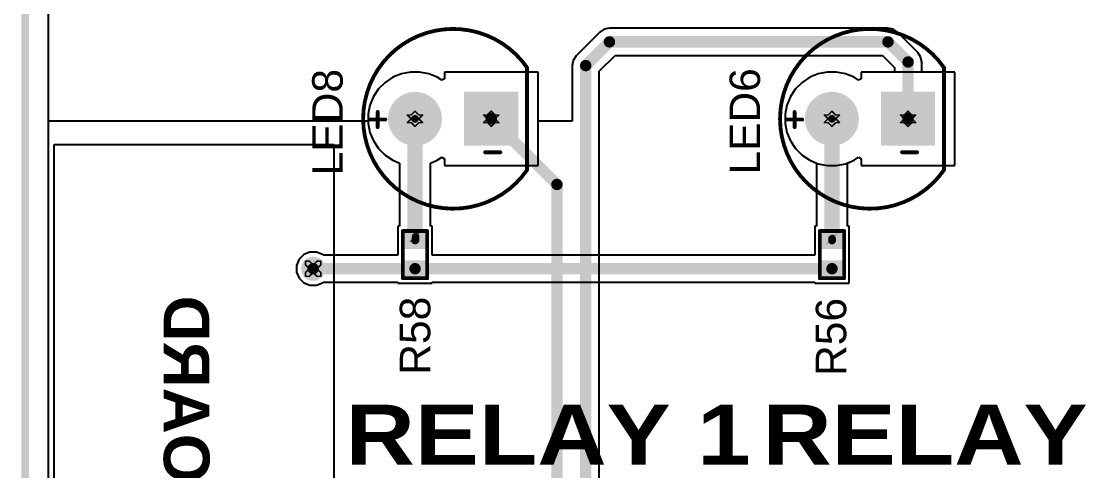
# Model space of a CAD drawing. Header units: inches. Extents: x 0 to 212, y 0 to 208.
# Drawn here: x -0.163 to 1.248, y 3.152 to 3.742 of the extents above; entities that cross this region are included whole.
import ezdxf

# ---------------------------------------------------------------- set-up
doc = ezdxf.new("R2010")
doc.units = ezdxf.units.IN
doc.header["$MEASUREMENT"] = 0
for name, color, linetype in [('Board Outline', 216, 'Continuous'), ('Bottom Layer', 5, 'Continuous'), ('Bottom Overlay', 54, 'Continuous'), ('Bottom Solder', 6, 'Continuous'), ('Drill Drawing', 1, 'Continuous'), ('Multi-Layer', 9, 'Continuous'), ('Pad Holes', 156, 'Continuous'), ('Top Layer', 1, 'Continuous'), ('Top Overlay', 2, 'Continuous'), ('Top Paste', 8, 'Continuous'), ('Top Solder', 216, 'Continuous'), ('Via Holes', 16, 'Continuous')]:
    doc.layers.add(name, color=color, linetype=linetype)
doc.styles.add('Arial', font='', dxfattribs={"height": 0.2})
doc.styles.add('Arial Black_Bold', font='', dxfattribs={"height": 0.2})
doc.styles.add('Arial_Bold', font='', dxfattribs={"height": 0.2})
doc.styles.get('Arial').set_extended_font_data('Arial')
doc.styles.get('Arial Black_Bold').set_extended_font_data('Arial Black', bold=True)
doc.styles.get('Arial_Bold').set_extended_font_data('Arial', bold=True)

# ---------------------------------------------------------------- blocks, each defined once
blk = doc.blocks.new('R___0402_24')
at = {"layer": 'Top Layer'}
for points in [[(-0.0275001, -0.0125), (-0.0275001, 0.0125), (-0.0095001, 0.0125), (-0.009500100000000001, -0.0125)], [(0.009499999999999998, -0.0125), (0.009500000000000001, 0.0125), (0.0275, 0.0125), (0.0275, -0.0125)]]:
    blk.add_hatch(color=1, dxfattribs=at).paths.add_polyline_path(points)
at = {"layer": 'Top Paste'}
for points in [[(-0.0275001, -0.0125), (-0.0275001, 0.0125), (-0.0095001, 0.0125), (-0.009500100000000001, -0.0125)], [(0.009499999999999998, -0.0125), (0.009500000000000001, 0.0125), (0.0275, 0.0125), (0.0275, -0.0125)]]:
    blk.add_hatch(color=8, dxfattribs=at).paths.add_polyline_path(points)
at = {"layer": 'Top Solder'}
for points in [[(-0.0296655, -0.0146654), (-0.0296655, 0.0146654), (-0.007334699999999999, 0.0146654), (-0.007334700000000001, -0.0146654)], [(0.007334599999999998, -0.0146654), (0.007334600000000002, 0.0146654), (0.0296654, 0.0146654), (0.0296654, -0.0146654)]]:
    blk.add_hatch(color=216, dxfattribs=at).paths.add_polyline_path(points)
at = {"layer": 'Top Overlay'}
for points in [[(-0.031, 0.016, 0.005, 0.005, 0), (0.031, 0.016, 0.005, 0.005, 0)], [(-0.031, 0.016, 0.005, 0.005, 0), (-0.031, -0.016, 0.005, 0.005, 0)], [(0.031, 0.016, 0.005, 0.005, 0), (0.031, -0.016, 0.005, 0.005, 0)], [(-0.031, -0.016, 0.005, 0.005, 0), (0.031, -0.016, 0.005, 0.005, 0)], [(-0.032, -0.017, 0.000127, 0.000127, 0), (0.0319999, -0.017, 0.000127, 0.000127, 0)]]:
    blk.add_lwpolyline(points, format="xyseb", dxfattribs=at)
for points in [[(-0.03225, 0.016, 0.0025, 0.0025, 1), (-0.02975, 0.016, 0.0025, 0.0025, 1)], [(-0.03225, 0.016, 0.0025, 0.0025, 1), (-0.02975, 0.016, 0.0025, 0.0025, 1)], [(0.02975, 0.016, 0.0025, 0.0025, 1), (0.03225, 0.016, 0.0025, 0.0025, 1)], [(0.02975, 0.016, 0.0025, 0.0025, 1), (0.03225, 0.016, 0.0025, 0.0025, 1)], [(-0.03225, -0.016, 0.0025, 0.0025, 1), (-0.02975, -0.016, 0.0025, 0.0025, 1)], [(-0.03225, -0.016, 0.0025, 0.0025, 1), (-0.02975, -0.016, 0.0025, 0.0025, 1)], [(0.02975, -0.016, 0.0025, 0.0025, 1), (0.03225, -0.016, 0.0025, 0.0025, 1)], [(0.02975, -0.016, 0.0025, 0.0025, 1), (0.03225, -0.016, 0.0025, 0.0025, 1)], [(-0.0320317, -0.017, 6.35e-05, 6.35e-05, 1), (-0.0319683, -0.017, 6.35e-05, 6.35e-05, 1)], [(0.0319682, -0.017, 6.35e-05, 6.35e-05, 1), (0.0320316, -0.017, 6.35e-05, 6.35e-05, 1)]]:
    blk.add_lwpolyline(points, format="xyseb", close=True, dxfattribs=at)
blk = doc.blocks.new('R___0402_26')
at = {"layer": 'Top Layer'}
for points in [[(-0.0275, -0.0125), (-0.0275, 0.0125), (-0.009499999999999998, 0.0125), (-0.009500000000000001, -0.0125)], [(0.009499999999999998, -0.0125), (0.009500000000000001, 0.0125), (0.0275, 0.0125), (0.0275, -0.0125)]]:
    blk.add_hatch(color=1, dxfattribs=at).paths.add_polyline_path(points)
at = {"layer": 'Top Paste'}
for points in [[(-0.0275, -0.0125), (-0.0275, 0.0125), (-0.009499999999999998, 0.0125), (-0.009500000000000001, -0.0125)], [(0.009499999999999998, -0.0125), (0.009500000000000001, 0.0125), (0.0275, 0.0125), (0.0275, -0.0125)]]:
    blk.add_hatch(color=8, dxfattribs=at).paths.add_polyline_path(points)
at = {"layer": 'Top Solder'}
for points in [[(-0.0296654, -0.0146654), (-0.0296654, 0.0146654), (-0.007334599999999998, 0.0146654), (-0.007334600000000002, -0.0146654)], [(0.007334599999999998, -0.0146654), (0.007334600000000002, 0.0146654), (0.0296654, 0.0146654), (0.0296654, -0.0146654)]]:
    blk.add_hatch(color=216, dxfattribs=at).paths.add_polyline_path(points)
at = {"layer": 'Top Overlay'}
for points in [[(-0.031, 0.016, 0.005, 0.005, 0), (0.031, 0.016, 0.005, 0.005, 0)], [(-0.031, 0.016, 0.005, 0.005, 0), (-0.031, -0.016, 0.005, 0.005, 0)], [(0.031, 0.016, 0.005, 0.005, 0), (0.031, -0.016, 0.005, 0.005, 0)], [(-0.031, -0.016, 0.005, 0.005, 0), (0.031, -0.016, 0.005, 0.005, 0)], [(-0.032, -0.017, 0.000127, 0.000127, 0), (0.032, -0.017, 0.000127, 0.000127, 0)]]:
    blk.add_lwpolyline(points, format="xyseb", dxfattribs=at)
for points in [[(-0.03225, 0.016, 0.0025, 0.0025, 1), (-0.02975, 0.016, 0.0025, 0.0025, 1)], [(-0.03225, 0.016, 0.0025, 0.0025, 1), (-0.02975, 0.016, 0.0025, 0.0025, 1)], [(0.02975, 0.016, 0.0025, 0.0025, 1), (0.03225, 0.016, 0.0025, 0.0025, 1)], [(0.02975, 0.016, 0.0025, 0.0025, 1), (0.03225, 0.016, 0.0025, 0.0025, 1)], [(-0.03225, -0.016, 0.0025, 0.0025, 1), (-0.02975, -0.016, 0.0025, 0.0025, 1)], [(-0.03225, -0.016, 0.0025, 0.0025, 1), (-0.02975, -0.016, 0.0025, 0.0025, 1)], [(0.02975, -0.016, 0.0025, 0.0025, 1), (0.03225, -0.016, 0.0025, 0.0025, 1)], [(0.02975, -0.016, 0.0025, 0.0025, 1), (0.03225, -0.016, 0.0025, 0.0025, 1)], [(-0.0320317, -0.017, 6.35e-05, 6.35e-05, 1), (-0.0319683, -0.017, 6.35e-05, 6.35e-05, 1)], [(0.0319683, -0.017, 6.35e-05, 6.35e-05, 1), (0.0320317, -0.017, 6.35e-05, 6.35e-05, 1)]]:
    blk.add_lwpolyline(points, format="xyseb", close=True, dxfattribs=at)
blk = doc.blocks.new('TH_LED_5___G_____83')
at = {"layer": 'Bottom Layer'}
blk.add_hatch(color=5, dxfattribs=at).paths.add_polyline_path([(-0.08149595, 0.03149605), (-0.01850385, 0.03149605), (-0.01850385, -0.03149605), (-0.08149595, -0.03149605)])
h = blk.add_hatch(color=5, dxfattribs=at)
edge = h.paths.add_edge_path()
edge.add_arc((0.0499999, 0), 0.031496, 0, 360)
at = {"layer": 'Bottom Solder'}
blk.add_hatch(color=6, dxfattribs=at).paths.add_polyline_path([(-0.08549595, 0.03549605), (-0.01450385, 0.03549605), (-0.01450385, -0.03549605), (-0.08549595, -0.03549605)])
h = blk.add_hatch(color=6, dxfattribs=at)
edge = h.paths.add_edge_path()
edge.add_arc((0.0499999, 0), 0.035496, 0, 360)
at = {"layer": 'Multi-Layer'}
blk.add_hatch(color=9, dxfattribs=at).paths.add_polyline_path([(-0.08149595, 0.03149605), (-0.01850385, 0.03149605), (-0.01850385, -0.03149605), (-0.08149595, -0.03149605)])
h = blk.add_hatch(color=9, dxfattribs=at)
edge = h.paths.add_edge_path()
edge.add_arc((0.0499999, 0), 0.031496, 0, 360)
at = {"layer": 'Pad Holes'}
h = blk.add_hatch(color=7, dxfattribs=at)
edge = h.paths.add_edge_path()
edge.add_arc((-0.0499999, 0), 0.017717, 0, 360)
h = blk.add_hatch(color=7, dxfattribs=at)
edge = h.paths.add_edge_path()
edge.add_arc((0.0499999, 0), 0.017717, 0, 360)
at = {"layer": 'Top Layer'}
blk.add_hatch(color=1, dxfattribs=at).paths.add_polyline_path([(-0.08149595, 0.03149605), (-0.01850385, 0.03149605), (-0.01850385, -0.03149605), (-0.08149595, -0.03149605)])
h = blk.add_hatch(color=1, dxfattribs=at)
edge = h.paths.add_edge_path()
edge.add_arc((0.0499999, 0), 0.031496, 0, 360)
at = {"layer": 'Top Solder'}
blk.add_hatch(color=216, dxfattribs=at).paths.add_polyline_path([(-0.08549595, 0.03549605), (-0.01450385, 0.03549605), (-0.01450385, -0.03549605), (-0.08549595, -0.03549605)])
h = blk.add_hatch(color=216, dxfattribs=at)
edge = h.paths.add_edge_path()
edge.add_arc((0.0499999, 0), 0.035496, 0, 360)
at = {"layer": 'Top Overlay'}
for points in [[(-0.0970696, 0.0672869, 0.005, 0.005, -0.7350501228491372), (0.1181102, 0, 0.005, 0.005, 0)], [(-0.0970696, 0.0672869, 0.005, 0.005, 0), (-0.0970696, -0.0672869, 0.005, 0.005, 0)], [(-0.042, 0.044, 0.005, 0.005, 0), (-0.062, 0.044, 0.005, 0.005, 0)], [(0.1181102, 0, 0.005, 0.005, -0.7350501228491367), (-0.0970696, -0.0672869, 0.005, 0.005, 0)], [(0.1089999, 0.001, 0.005, 0.005, 0), (0.089, 0.001, 0.005, 0.005, 0)], [(0.099, 0.011, 0.005, 0.005, 0), (0.099, -0.009, 0.005, 0.005, 0)]]:
    blk.add_lwpolyline(points, format="xyseb", dxfattribs=at)
for points in [[(-0.0983196, 0.0672869, 0.0025, 0.0025, 1), (-0.0958196, 0.0672869, 0.0025, 0.0025, 1)], [(-0.0983196, 0.0672869, 0.0025, 0.0025, 1), (-0.0958196, 0.0672869, 0.0025, 0.0025, 1)], [(-0.06325, 0.044, 0.0025, 0.0025, 1), (-0.06075, 0.044, 0.0025, 0.0025, 1)], [(-0.04325, 0.044, 0.0025, 0.0025, 1), (-0.04075, 0.044, 0.0025, 0.0025, 1)], [(0.08775, 0.001, 0.0025, 0.0025, 1), (0.09025, 0.001, 0.0025, 0.0025, 1)], [(0.09775, 0.011, 0.0025, 0.0025, 1), (0.10025, 0.011, 0.0025, 0.0025, 1)], [(0.1077499, 0.001, 0.0025, 0.0025, 1), (0.1102499, 0.001, 0.0025, 0.0025, 1)], [(0.1168602, 0, 0.0025, 0.0025, 1), (0.1193602, 0, 0.0025, 0.0025, 1)], [(0.1168602, 0, 0.0025, 0.0025, 1), (0.1193602, 0, 0.0025, 0.0025, 1)], [(0.09775, -0.009, 0.0025, 0.0025, 1), (0.10025, -0.009, 0.0025, 0.0025, 1)], [(-0.0983196, -0.0672869, 0.0025, 0.0025, 1), (-0.0958196, -0.0672869, 0.0025, 0.0025, 1)], [(-0.0983196, -0.0672869, 0.0025, 0.0025, 1), (-0.0958196, -0.0672869, 0.0025, 0.0025, 1)]]:
    blk.add_lwpolyline(points, format="xyseb", close=True, dxfattribs=at)
blk = doc.blocks.new('TH_LED_5___G_____85')
at = {"layer": 'Bottom Layer'}
blk.add_hatch(color=5, dxfattribs=at).paths.add_polyline_path([(-0.08149595, 0.03149605), (-0.01850385, 0.03149605), (-0.01850385, -0.03149605), (-0.08149595, -0.03149605)])
h = blk.add_hatch(color=5, dxfattribs=at)
edge = h.paths.add_edge_path()
edge.add_arc((0.0499999, 0), 0.031496, 0, 360)
at = {"layer": 'Bottom Solder'}
blk.add_hatch(color=6, dxfattribs=at).paths.add_polyline_path([(-0.08549595, 0.03549605), (-0.01450385, 0.03549605), (-0.01450385, -0.03549605), (-0.08549595, -0.03549605)])
h = blk.add_hatch(color=6, dxfattribs=at)
edge = h.paths.add_edge_path()
edge.add_arc((0.0499999, 0), 0.035496, 0, 360)
at = {"layer": 'Multi-Layer'}
blk.add_hatch(color=9, dxfattribs=at).paths.add_polyline_path([(-0.08149595, 0.03149605), (-0.01850385, 0.03149605), (-0.01850385, -0.03149605), (-0.08149595, -0.03149605)])
h = blk.add_hatch(color=9, dxfattribs=at)
edge = h.paths.add_edge_path()
edge.add_arc((0.0499999, 0), 0.031496, 0, 360)
at = {"layer": 'Pad Holes'}
h = blk.add_hatch(color=7, dxfattribs=at)
edge = h.paths.add_edge_path()
edge.add_arc((-0.0499999, 0), 0.017717, 0, 360)
h = blk.add_hatch(color=7, dxfattribs=at)
edge = h.paths.add_edge_path()
edge.add_arc((0.0499999, 0), 0.017717, 0, 360)
at = {"layer": 'Top Layer'}
blk.add_hatch(color=1, dxfattribs=at).paths.add_polyline_path([(-0.08149595, 0.03149605), (-0.01850385, 0.03149605), (-0.01850385, -0.03149605), (-0.08149595, -0.03149605)])
h = blk.add_hatch(color=1, dxfattribs=at)
edge = h.paths.add_edge_path()
edge.add_arc((0.0499999, 0), 0.031496, 0, 360)
at = {"layer": 'Top Solder'}
blk.add_hatch(color=216, dxfattribs=at).paths.add_polyline_path([(-0.08549595, 0.03549605), (-0.01450385, 0.03549605), (-0.01450385, -0.03549605), (-0.08549595, -0.03549605)])
h = blk.add_hatch(color=216, dxfattribs=at)
edge = h.paths.add_edge_path()
edge.add_arc((0.0499999, 0), 0.035496, 0, 360)
at = {"layer": 'Top Overlay'}
for points in [[(-0.0970696, 0.0672869, 0.005, 0.005, -0.7350501228491372), (0.1181102, 0, 0.005, 0.005, 0)], [(-0.0970696, 0.0672869, 0.005, 0.005, 0), (-0.0970696, -0.0672869, 0.005, 0.005, 0)], [(-0.042, 0.044, 0.005, 0.005, 0), (-0.062, 0.044, 0.005, 0.005, 0)], [(0.1181102, 0, 0.005, 0.005, -0.7350501228491367), (-0.0970696, -0.0672869, 0.005, 0.005, 0)], [(0.1089999, 0.001, 0.005, 0.005, 0), (0.089, 0.001, 0.005, 0.005, 0)], [(0.099, 0.011, 0.005, 0.005, 0), (0.099, -0.009, 0.005, 0.005, 0)]]:
    blk.add_lwpolyline(points, format="xyseb", dxfattribs=at)
for points in [[(-0.0983196, 0.0672869, 0.0025, 0.0025, 1), (-0.0958196, 0.0672869, 0.0025, 0.0025, 1)], [(-0.0983196, 0.0672869, 0.0025, 0.0025, 1), (-0.0958196, 0.0672869, 0.0025, 0.0025, 1)], [(-0.06325, 0.044, 0.0025, 0.0025, 1), (-0.06075, 0.044, 0.0025, 0.0025, 1)], [(-0.04325, 0.044, 0.0025, 0.0025, 1), (-0.04075, 0.044, 0.0025, 0.0025, 1)], [(0.08775, 0.001, 0.0025, 0.0025, 1), (0.09025, 0.001, 0.0025, 0.0025, 1)], [(0.09775, 0.011, 0.0025, 0.0025, 1), (0.10025, 0.011, 0.0025, 0.0025, 1)], [(0.1077499, 0.001, 0.0025, 0.0025, 1), (0.1102499, 0.001, 0.0025, 0.0025, 1)], [(0.1168602, 0, 0.0025, 0.0025, 1), (0.1193602, 0, 0.0025, 0.0025, 1)], [(0.1168602, 0, 0.0025, 0.0025, 1), (0.1193602, 0, 0.0025, 0.0025, 1)], [(0.09775, -0.009, 0.0025, 0.0025, 1), (0.10025, -0.009, 0.0025, 0.0025, 1)], [(-0.0983196, -0.0672869, 0.0025, 0.0025, 1), (-0.0958196, -0.0672869, 0.0025, 0.0025, 1)], [(-0.0983196, -0.0672869, 0.0025, 0.0025, 1), (-0.0958196, -0.0672869, 0.0025, 0.0025, 1)]]:
    blk.add_lwpolyline(points, format="xyseb", close=True, dxfattribs=at)

msp = doc.modelspace()

# ---------------------------------------------------------------- hatches: boundary and pattern name
at = {"layer": 'Bottom Layer'}
h = msp.add_hatch(color=5, dxfattribs=at)
edge = h.paths.add_edge_path()
edge.add_arc((0.22, 3.4169095), 0.011811, 0, 360)
at = {"layer": 'Bottom Solder'}
h = msp.add_hatch(color=6, dxfattribs=at)
edge = h.paths.add_edge_path()
edge.add_arc((0.22, 3.4169095), 0.015811, 0, 360)
at = {"layer": 'Top Layer'}
h = msp.add_hatch(color=1, dxfattribs=at)
edge = h.paths.add_edge_path()
edge.add_arc((0.22, 3.4169095), 0.011811, 0, 360)
at = {"layer": 'Top Solder'}
h = msp.add_hatch(color=216, dxfattribs=at)
edge = h.paths.add_edge_path()
edge.add_arc((0.22, 3.4169095), 0.015811, 0, 360)
at = {"layer": 'Via Holes'}
h = msp.add_hatch(color=7, dxfattribs=at)
edge = h.paths.add_edge_path()
edge.add_arc((0.22, 3.4169095), 0.0059055, 0, 360)

# ---------------------------------------------------------------- linework, layer by layer
at = {"layer": 'Board Outline'}
msp.add_lwpolyline([(-0.1578481, -0.1538323, 0.01, 0.01, 0), (-0.1578481, 4.1768764, 0.01, 0.01, 0)], format="xyseb", dxfattribs=at)
at = {"layer": 'Bottom Layer'}
for p, q in [((-0.1275897, 3.6109061), (-0.1275897, 3.9203777)), ((0.5962795, 3.7276165), (0.5651208, 3.6964579)), ((0.5962797, 3.7276168), (0.5962795, 3.7276165)), ((0.6020684, 3.7314846), (0.5962797, 3.7276168)), ((0.6088965, 3.7328428), (0.6020684, 3.7314846)), ((0.9745125, 3.7328428), (0.6088965, 3.7328428)), ((0.9813407, 3.7314846), (0.9745125, 3.7328428)), ((0.9871293, 3.7276168), (0.9813407, 3.7314846)), ((1.0135587, 3.7011874), (0.9871293, 3.7276168)), ((0.5955804, 3.6764503), (0.6162872, 3.6971572)), ((0.6162872, 3.6971572), (0.9671217, 3.6971572)), ((0.9671217, 3.6971572), (0.9830991, 3.6811798)), ((1.0174265, 3.6953988), (1.0135587, 3.7011874)), ((0.561253, 3.6906693), (0.5598948, 3.6838411)), ((0.5598948, 3.6838411), (0.5598948, 3.6109061)), ((0.5651208, 3.6964579), (0.561253, 3.6906693)), ((1.0187847, 3.6885706), (1.0174265, 3.6953988)), ((1.0187847, 3.6754056), (1.0187847, 3.6885706)), ((0.3357636, 3.6730424), (0.324572, 3.6684067)), ((0.3476445, 3.6754056), (0.3357636, 3.6730424)), ((0.3597581, 3.6754056), (0.3476445, 3.6754056)), ((0.371639, 3.6730424), (0.3597581, 3.6754056)), ((0.3828306, 3.6684067), (0.371639, 3.6730424)), ((0.5151971, 3.6754056), (0.3922051, 3.6754056)), ((0.3922051, 3.6754056), (0.3922051, 3.6663856)), ((0.5151971, 3.6109061), (0.5151971, 3.6754056)), ((0.5955804, 2.3058697), (0.5955804, 3.6764503)), ((0.8830044, 3.6730424), (0.8718128, 3.6684067)), ((0.8948853, 3.6754056), (0.8830044, 3.6730424)), ((0.9069989, 3.6754056), (0.8948853, 3.6754056)), ((0.9188798, 3.6730424), (0.9069989, 3.6754056)), ((0.9300714, 3.6684067), (0.9188798, 3.6730424)), ((0.9830991, 3.6754056), (0.9394459, 3.6754056)), ((0.9394459, 3.6754056), (0.9394459, 3.6663856)), ((0.9830991, 3.6811798), (0.9830991, 3.6754056)), ((1.0624379, 3.6754056), (1.0187847, 3.6754056)), ((1.0624379, 3.5524136), (1.0624379, 3.6754056)), ((0.3144999, 3.6616767), (0.3059342, 3.653111)), ((0.324572, 3.6684067), (0.3144999, 3.6616767)), ((0.3886774, 3.6645), (0.3828306, 3.6684067)), ((0.3922051, 3.6663856), (0.3886774, 3.6645)), ((0.8617407, 3.6616767), (0.853175, 3.653111)), ((0.8718128, 3.6684067), (0.8617407, 3.6616767)), ((0.9359182, 3.6645), (0.9300714, 3.6684067)), ((0.9394459, 3.6663856), (0.9359182, 3.6645)), ((0.2992042, 3.6430389), (0.2945685, 3.6318473)), ((0.3059342, 3.653111), (0.2992042, 3.6430389)), ((0.846445, 3.6430389), (0.8418093, 3.6318473)), ((0.853175, 3.653111), (0.846445, 3.6430389)), ((0.2945685, 3.6318473), (0.2922053, 3.6199664)), ((0.8418093, 3.6318473), (0.8394461, 3.6199664)), ((0.2922053, 3.6199664), (0.2922053, 3.6109061)), ((0.8394461, 3.6199664), (0.8394461, 3.6078528)), ((0.2922053, 3.6109061), (-0.1275897, 3.6109061)), ((0.5598948, 3.6109061), (0.5151971, 3.6109061)), ((0.8394461, 3.6078528), (0.8418093, 3.5959719)), ((0.8418093, 3.5959719), (0.846445, 3.5847803)), ((0.846445, 3.5847803), (0.853175, 3.5747082)), ((-0.12, 2.04), (-0.12, 3.58)), ((-0.12, 3.58), (0.2469692, 3.58)), ((0.2469692, 3.58), (0.2469692, 2.1116261)), ((0.853175, 3.5747082), (0.8617407, 3.5661425)), ((0.8617407, 3.5661425), (0.8718128, 3.5594125)), ((0.8718128, 3.5594125), (0.8830044, 3.5547768)), ((0.9188798, 3.5547768), (0.9300714, 3.5594125)), ((0.9300714, 3.5594125), (0.9359182, 3.5633192)), ((0.9359182, 3.5633192), (0.9394459, 3.5614336)), ((0.9394459, 3.5614336), (0.9394459, 3.5524136)), ((0.8830044, 3.5547768), (0.8948853, 3.5524136)), ((0.8948853, 3.5524136), (0.9069989, 3.5524136)), ((0.9069989, 3.5524136), (0.9188798, 3.5547768)), ((0.9394459, 3.5524136), (1.0624379, 3.5524136))]:
    msp.add_line(p, q, dxfattribs=at)
for points in [[(0.5777376, 3.6838411, 0.015, 0.015, 0), (0.6088965, 3.715, 0.015, 0.015, 0)], [(0.6088965, 3.715, 0.015, 0.015, 0), (0.9745125, 3.715, 0.015, 0.015, 0)], [(0.9745125, 3.715, 0.015, 0.015, 0), (1.0009419, 3.6885706, 0.015, 0.015, 0)], [(0.5777376, 2.2968137, 0.015, 0.015, 0), (0.5777376, 3.6838411, 0.015, 0.015, 0)], [(1.0009419, 3.6139096, 0.015, 0.015, 0), (1.0009419, 3.6885706, 0.015, 0.015, 0)], [(0.4537011, 3.6139096, 0.015, 0.015, 0), (0.54, 3.5276107, 0.015, 0.015, 0)], [(0.54, 2.2742101, 0.015, 0.015, 0), (0.54, 3.5276107, 0.015, 0.015, 0)]]:
    msp.add_lwpolyline(points, format="xyseb", dxfattribs=at)
for points in [[(0.6051465, 3.715, 0.0075, 0.0075, 1), (0.6126465, 3.715, 0.0075, 0.0075, 1)], [(0.6051465, 3.715, 0.0075, 0.0075, 1), (0.6126465, 3.715, 0.0075, 0.0075, 1)], [(0.9707625, 3.715, 0.0075, 0.0075, 1), (0.9782625, 3.715, 0.0075, 0.0075, 1)], [(0.9707625, 3.715, 0.0075, 0.0075, 1), (0.9782625, 3.715, 0.0075, 0.0075, 1)], [(0.5739876, 3.6838411, 0.0075, 0.0075, 1), (0.5814876, 3.6838411, 0.0075, 0.0075, 1)], [(0.5739876, 3.6838411, 0.0075, 0.0075, 1), (0.5814876, 3.6838411, 0.0075, 0.0075, 1)], [(0.9971919, 3.6885706, 0.0075, 0.0075, 1), (1.0046919, 3.6885706, 0.0075, 0.0075, 1)], [(0.9971919, 3.6885706, 0.0075, 0.0075, 1), (1.0046919, 3.6885706, 0.0075, 0.0075, 1)], [(0.4499511, 3.6139096, 0.0075, 0.0075, 1), (0.4574511, 3.6139096, 0.0075, 0.0075, 1)], [(0.9971919, 3.6139096, 0.0075, 0.0075, 1), (1.0046919, 3.6139096, 0.0075, 0.0075, 1)], [(0.53625, 3.5276107, 0.0075, 0.0075, 1), (0.54375, 3.5276107, 0.0075, 0.0075, 1)], [(0.53625, 3.5276107, 0.0075, 0.0075, 1), (0.54375, 3.5276107, 0.0075, 0.0075, 1)]]:
    msp.add_lwpolyline(points, format="xyseb", close=True, dxfattribs=at)
at = {"layer": 'Drill Drawing'}
for points in [[(0.3437013, 3.6189096, 0.002, 0.002, 0), (0.3487013, 3.6139096, 0.002, 0.002, 0)], [(0.3437013, 3.6189096, 0.002, 0.002, 0), (0.3487013, 3.6189096, 0.002, 0.002, 0)], [(0.3437013, 3.6089096, 0.002, 0.002, 0), (0.3487013, 3.6139096, 0.002, 0.002, 0)], [(0.3487013, 3.6189096, 0.002, 0.002, 0), (0.3537013, 3.6239096, 0.002, 0.002, 0)], [(0.3537013, 3.6239096, 0.002, 0.002, 0), (0.3587013, 3.6189096, 0.002, 0.002, 0)], [(0.3587013, 3.6189096, 0.002, 0.002, 0), (0.3637013, 3.6189096, 0.002, 0.002, 0)], [(0.3587013, 3.6139096, 0.002, 0.002, 0), (0.3637013, 3.6189096, 0.002, 0.002, 0)], [(0.3587013, 3.6139096, 0.002, 0.002, 0), (0.3637013, 3.6089096, 0.002, 0.002, 0)], [(0.4437011, 3.6189096, 0.002, 0.002, 0), (0.4487011, 3.6139096, 0.002, 0.002, 0)], [(0.4437011, 3.6189096, 0.002, 0.002, 0), (0.4487011, 3.6189096, 0.002, 0.002, 0)], [(0.4437011, 3.6089096, 0.002, 0.002, 0), (0.4487011, 3.6139096, 0.002, 0.002, 0)], [(0.4487011, 3.6189096, 0.002, 0.002, 0), (0.4537011, 3.6239096, 0.002, 0.002, 0)], [(0.4537011, 3.6239096, 0.002, 0.002, 0), (0.4587011, 3.6189096, 0.002, 0.002, 0)], [(0.4587011, 3.6189096, 0.002, 0.002, 0), (0.4637011, 3.6189096, 0.002, 0.002, 0)], [(0.4587011, 3.6139096, 0.002, 0.002, 0), (0.4637011, 3.6189096, 0.002, 0.002, 0)], [(0.4587011, 3.6139096, 0.002, 0.002, 0), (0.4637011, 3.6089096, 0.002, 0.002, 0)], [(0.8909421, 3.6189096, 0.002, 0.002, 0), (0.8959421, 3.6139096, 0.002, 0.002, 0)], [(0.8909421, 3.6189096, 0.002, 0.002, 0), (0.8959421, 3.6189096, 0.002, 0.002, 0)], [(0.8909421, 3.6089096, 0.002, 0.002, 0), (0.8959421, 3.6139096, 0.002, 0.002, 0)], [(0.8959421, 3.6189096, 0.002, 0.002, 0), (0.9009421, 3.6239096, 0.002, 0.002, 0)], [(0.9009421, 3.6239096, 0.002, 0.002, 0), (0.9059421, 3.6189096, 0.002, 0.002, 0)], [(0.9059421, 3.6189096, 0.002, 0.002, 0), (0.9109421, 3.6189096, 0.002, 0.002, 0)], [(0.9059421, 3.6139096, 0.002, 0.002, 0), (0.9109421, 3.6189096, 0.002, 0.002, 0)], [(0.9059421, 3.6139096, 0.002, 0.002, 0), (0.9109421, 3.6089096, 0.002, 0.002, 0)], [(0.9909419, 3.6189096, 0.002, 0.002, 0), (0.9959419, 3.6139096, 0.002, 0.002, 0)], [(0.9909419, 3.6189096, 0.002, 0.002, 0), (0.9959419, 3.6189096, 0.002, 0.002, 0)], [(0.9909419, 3.6089096, 0.002, 0.002, 0), (0.9959419, 3.6139096, 0.002, 0.002, 0)], [(0.9959419, 3.6189096, 0.002, 0.002, 0), (1.0009419, 3.6239096, 0.002, 0.002, 0)], [(1.0009419, 3.6239096, 0.002, 0.002, 0), (1.0059419, 3.6189096, 0.002, 0.002, 0)], [(1.0059419, 3.6189096, 0.002, 0.002, 0), (1.0109419, 3.6189096, 0.002, 0.002, 0)], [(1.0059419, 3.6139096, 0.002, 0.002, 0), (1.0109419, 3.6189096, 0.002, 0.002, 0)], [(1.0059419, 3.6139096, 0.002, 0.002, 0), (1.0109419, 3.6089096, 0.002, 0.002, 0)], [(0.3437013, 3.6089096, 0.002, 0.002, 0), (0.3487013, 3.6089096, 0.002, 0.002, 0)], [(0.3487013, 3.6089096, 0.002, 0.002, 0), (0.3537013, 3.6039096, 0.002, 0.002, 0)], [(0.3537013, 3.6039096, 0.002, 0.002, 0), (0.3587013, 3.6089096, 0.002, 0.002, 0)], [(0.3587013, 3.6089096, 0.002, 0.002, 0), (0.3637013, 3.6089096, 0.002, 0.002, 0)], [(0.4437011, 3.6089096, 0.002, 0.002, 0), (0.4487011, 3.6089096, 0.002, 0.002, 0)], [(0.4487011, 3.6089096, 0.002, 0.002, 0), (0.4537011, 3.6039096, 0.002, 0.002, 0)], [(0.4537011, 3.6039096, 0.002, 0.002, 0), (0.4587011, 3.6089096, 0.002, 0.002, 0)], [(0.4587011, 3.6089096, 0.002, 0.002, 0), (0.4637011, 3.6089096, 0.002, 0.002, 0)], [(0.8909421, 3.6089096, 0.002, 0.002, 0), (0.8959421, 3.6089096, 0.002, 0.002, 0)], [(0.8959421, 3.6089096, 0.002, 0.002, 0), (0.9009421, 3.6039096, 0.002, 0.002, 0)], [(0.9009421, 3.6039096, 0.002, 0.002, 0), (0.9059421, 3.6089096, 0.002, 0.002, 0)], [(0.9059421, 3.6089096, 0.002, 0.002, 0), (0.9109421, 3.6089096, 0.002, 0.002, 0)], [(0.9909419, 3.6089096, 0.002, 0.002, 0), (0.9959419, 3.6089096, 0.002, 0.002, 0)], [(0.9959419, 3.6089096, 0.002, 0.002, 0), (1.0009419, 3.6039096, 0.002, 0.002, 0)], [(1.0009419, 3.6039096, 0.002, 0.002, 0), (1.0059419, 3.6089096, 0.002, 0.002, 0)], [(1.0059419, 3.6089096, 0.002, 0.002, 0), (1.0109419, 3.6089096, 0.002, 0.002, 0)], [(0.21, 3.4219095, 0.002, 0.002, 0), (0.21, 3.4269095, 0.002, 0.002, 0)], [(0.21, 3.4269095, 0.002, 0.002, 0), (0.215, 3.4269095, 0.002, 0.002, 0)], [(0.21, 3.4219095, 0.002, 0.002, 0), (0.215, 3.4169095, 0.002, 0.002, 0)], [(0.21, 3.4119095, 0.002, 0.002, 0), (0.215, 3.4169095, 0.002, 0.002, 0)], [(0.215, 3.4269095, 0.002, 0.002, 0), (0.22, 3.4219095, 0.002, 0.002, 0)], [(0.22, 3.4219095, 0.002, 0.002, 0), (0.225, 3.4269095, 0.002, 0.002, 0)], [(0.225, 3.4269095, 0.002, 0.002, 0), (0.23, 3.4269095, 0.002, 0.002, 0)], [(0.225, 3.4169095, 0.002, 0.002, 0), (0.23, 3.4219095, 0.002, 0.002, 0)], [(0.225, 3.4169095, 0.002, 0.002, 0), (0.23, 3.4119095, 0.002, 0.002, 0)], [(0.23, 3.4219095, 0.002, 0.002, 0), (0.23, 3.4269095, 0.002, 0.002, 0)], [(0.21, 3.4069095, 0.002, 0.002, 0), (0.21, 3.4119095, 0.002, 0.002, 0)], [(0.21, 3.4069095, 0.002, 0.002, 0), (0.215, 3.4069095, 0.002, 0.002, 0)], [(0.215, 3.4069095, 0.002, 0.002, 0), (0.22, 3.4119095, 0.002, 0.002, 0)], [(0.22, 3.4119095, 0.002, 0.002, 0), (0.225, 3.4069095, 0.002, 0.002, 0)], [(0.225, 3.4069095, 0.002, 0.002, 0), (0.23, 3.4069095, 0.002, 0.002, 0)], [(0.23, 3.4069095, 0.002, 0.002, 0), (0.23, 3.4119095, 0.002, 0.002, 0)]]:
    msp.add_lwpolyline(points, format="xyseb", dxfattribs=at)
for points in [[(0.3432013, 3.6189096, 0.001, 0.001, 1), (0.3442013, 3.6189096, 0.001, 0.001, 1)], [(0.3432013, 3.6189096, 0.001, 0.001, 1), (0.3442013, 3.6189096, 0.001, 0.001, 1)], [(0.3482013, 3.6189096, 0.001, 0.001, 1), (0.3492013, 3.6189096, 0.001, 0.001, 1)], [(0.3482013, 3.6189096, 0.001, 0.001, 1), (0.3492013, 3.6189096, 0.001, 0.001, 1)], [(0.3482013, 3.6139096, 0.001, 0.001, 1), (0.3492013, 3.6139096, 0.001, 0.001, 1)], [(0.3482013, 3.6139096, 0.001, 0.001, 1), (0.3492013, 3.6139096, 0.001, 0.001, 1)], [(0.3532013, 3.6239096, 0.001, 0.001, 1), (0.3542013, 3.6239096, 0.001, 0.001, 1)], [(0.3532013, 3.6239096, 0.001, 0.001, 1), (0.3542013, 3.6239096, 0.001, 0.001, 1)], [(0.3582013, 3.6189096, 0.001, 0.001, 1), (0.3592013, 3.6189096, 0.001, 0.001, 1)], [(0.3582013, 3.6189096, 0.001, 0.001, 1), (0.3592013, 3.6189096, 0.001, 0.001, 1)], [(0.3582013, 3.6139096, 0.001, 0.001, 1), (0.3592013, 3.6139096, 0.001, 0.001, 1)], [(0.3582013, 3.6139096, 0.001, 0.001, 1), (0.3592013, 3.6139096, 0.001, 0.001, 1)], [(0.3632013, 3.6189096, 0.001, 0.001, 1), (0.3642013, 3.6189096, 0.001, 0.001, 1)], [(0.3632013, 3.6189096, 0.001, 0.001, 1), (0.3642013, 3.6189096, 0.001, 0.001, 1)], [(0.4432011, 3.6189096, 0.001, 0.001, 1), (0.4442011, 3.6189096, 0.001, 0.001, 1)], [(0.4432011, 3.6189096, 0.001, 0.001, 1), (0.4442011, 3.6189096, 0.001, 0.001, 1)], [(0.4482011, 3.6189096, 0.001, 0.001, 1), (0.4492011, 3.6189096, 0.001, 0.001, 1)], [(0.4482011, 3.6189096, 0.001, 0.001, 1), (0.4492011, 3.6189096, 0.001, 0.001, 1)], [(0.4482011, 3.6139096, 0.001, 0.001, 1), (0.4492011, 3.6139096, 0.001, 0.001, 1)], [(0.4482011, 3.6139096, 0.001, 0.001, 1), (0.4492011, 3.6139096, 0.001, 0.001, 1)], [(0.4532011, 3.6239096, 0.001, 0.001, 1), (0.4542011, 3.6239096, 0.001, 0.001, 1)], [(0.4532011, 3.6239096, 0.001, 0.001, 1), (0.4542011, 3.6239096, 0.001, 0.001, 1)], [(0.4582011, 3.6189096, 0.001, 0.001, 1), (0.4592011, 3.6189096, 0.001, 0.001, 1)], [(0.4582011, 3.6189096, 0.001, 0.001, 1), (0.4592011, 3.6189096, 0.001, 0.001, 1)], [(0.4582011, 3.6139096, 0.001, 0.001, 1), (0.4592011, 3.6139096, 0.001, 0.001, 1)], [(0.4582011, 3.6139096, 0.001, 0.001, 1), (0.4592011, 3.6139096, 0.001, 0.001, 1)], [(0.4632011, 3.6189096, 0.001, 0.001, 1), (0.4642011, 3.6189096, 0.001, 0.001, 1)], [(0.4632011, 3.6189096, 0.001, 0.001, 1), (0.4642011, 3.6189096, 0.001, 0.001, 1)], [(0.8904421, 3.6189096, 0.001, 0.001, 1), (0.8914421, 3.6189096, 0.001, 0.001, 1)], [(0.8904421, 3.6189096, 0.001, 0.001, 1), (0.8914421, 3.6189096, 0.001, 0.001, 1)], [(0.8954421, 3.6189096, 0.001, 0.001, 1), (0.8964421, 3.6189096, 0.001, 0.001, 1)], [(0.8954421, 3.6189096, 0.001, 0.001, 1), (0.8964421, 3.6189096, 0.001, 0.001, 1)], [(0.8954421, 3.6139096, 0.001, 0.001, 1), (0.8964421, 3.6139096, 0.001, 0.001, 1)], [(0.8954421, 3.6139096, 0.001, 0.001, 1), (0.8964421, 3.6139096, 0.001, 0.001, 1)], [(0.9004421, 3.6239096, 0.001, 0.001, 1), (0.9014421, 3.6239096, 0.001, 0.001, 1)], [(0.9004421, 3.6239096, 0.001, 0.001, 1), (0.9014421, 3.6239096, 0.001, 0.001, 1)], [(0.9054421, 3.6189096, 0.001, 0.001, 1), (0.9064421, 3.6189096, 0.001, 0.001, 1)], [(0.9054421, 3.6189096, 0.001, 0.001, 1), (0.9064421, 3.6189096, 0.001, 0.001, 1)], [(0.9054421, 3.6139096, 0.001, 0.001, 1), (0.9064421, 3.6139096, 0.001, 0.001, 1)], [(0.9054421, 3.6139096, 0.001, 0.001, 1), (0.9064421, 3.6139096, 0.001, 0.001, 1)], [(0.9104421, 3.6189096, 0.001, 0.001, 1), (0.9114421, 3.6189096, 0.001, 0.001, 1)], [(0.9104421, 3.6189096, 0.001, 0.001, 1), (0.9114421, 3.6189096, 0.001, 0.001, 1)], [(0.9904419, 3.6189096, 0.001, 0.001, 1), (0.9914419, 3.6189096, 0.001, 0.001, 1)], [(0.9904419, 3.6189096, 0.001, 0.001, 1), (0.9914419, 3.6189096, 0.001, 0.001, 1)], [(0.9954419, 3.6189096, 0.001, 0.001, 1), (0.9964419, 3.6189096, 0.001, 0.001, 1)], [(0.9954419, 3.6189096, 0.001, 0.001, 1), (0.9964419, 3.6189096, 0.001, 0.001, 1)], [(0.9954419, 3.6139096, 0.001, 0.001, 1), (0.9964419, 3.6139096, 0.001, 0.001, 1)], [(0.9954419, 3.6139096, 0.001, 0.001, 1), (0.9964419, 3.6139096, 0.001, 0.001, 1)], [(1.0004419, 3.6239096, 0.001, 0.001, 1), (1.0014419, 3.6239096, 0.001, 0.001, 1)], [(1.0004419, 3.6239096, 0.001, 0.001, 1), (1.0014419, 3.6239096, 0.001, 0.001, 1)], [(1.0054419, 3.6189096, 0.001, 0.001, 1), (1.0064419, 3.6189096, 0.001, 0.001, 1)], [(1.0054419, 3.6189096, 0.001, 0.001, 1), (1.0064419, 3.6189096, 0.001, 0.001, 1)], [(1.0054419, 3.6139096, 0.001, 0.001, 1), (1.0064419, 3.6139096, 0.001, 0.001, 1)], [(1.0054419, 3.6139096, 0.001, 0.001, 1), (1.0064419, 3.6139096, 0.001, 0.001, 1)], [(1.0104419, 3.6189096, 0.001, 0.001, 1), (1.0114419, 3.6189096, 0.001, 0.001, 1)], [(1.0104419, 3.6189096, 0.001, 0.001, 1), (1.0114419, 3.6189096, 0.001, 0.001, 1)], [(0.3432013, 3.6089096, 0.001, 0.001, 1), (0.3442013, 3.6089096, 0.001, 0.001, 1)], [(0.3432013, 3.6089096, 0.001, 0.001, 1), (0.3442013, 3.6089096, 0.001, 0.001, 1)], [(0.3482013, 3.6089096, 0.001, 0.001, 1), (0.3492013, 3.6089096, 0.001, 0.001, 1)], [(0.3482013, 3.6089096, 0.001, 0.001, 1), (0.3492013, 3.6089096, 0.001, 0.001, 1)], [(0.3532013, 3.6039096, 0.001, 0.001, 1), (0.3542013, 3.6039096, 0.001, 0.001, 1)], [(0.3532013, 3.6039096, 0.001, 0.001, 1), (0.3542013, 3.6039096, 0.001, 0.001, 1)], [(0.3582013, 3.6089096, 0.001, 0.001, 1), (0.3592013, 3.6089096, 0.001, 0.001, 1)], [(0.3582013, 3.6089096, 0.001, 0.001, 1), (0.3592013, 3.6089096, 0.001, 0.001, 1)], [(0.3632013, 3.6089096, 0.001, 0.001, 1), (0.3642013, 3.6089096, 0.001, 0.001, 1)], [(0.3632013, 3.6089096, 0.001, 0.001, 1), (0.3642013, 3.6089096, 0.001, 0.001, 1)], [(0.4432011, 3.6089096, 0.001, 0.001, 1), (0.4442011, 3.6089096, 0.001, 0.001, 1)], [(0.4432011, 3.6089096, 0.001, 0.001, 1), (0.4442011, 3.6089096, 0.001, 0.001, 1)], [(0.4482011, 3.6089096, 0.001, 0.001, 1), (0.4492011, 3.6089096, 0.001, 0.001, 1)], [(0.4482011, 3.6089096, 0.001, 0.001, 1), (0.4492011, 3.6089096, 0.001, 0.001, 1)], [(0.4532011, 3.6039096, 0.001, 0.001, 1), (0.4542011, 3.6039096, 0.001, 0.001, 1)], [(0.4532011, 3.6039096, 0.001, 0.001, 1), (0.4542011, 3.6039096, 0.001, 0.001, 1)], [(0.4582011, 3.6089096, 0.001, 0.001, 1), (0.4592011, 3.6089096, 0.001, 0.001, 1)], [(0.4582011, 3.6089096, 0.001, 0.001, 1), (0.4592011, 3.6089096, 0.001, 0.001, 1)], [(0.4632011, 3.6089096, 0.001, 0.001, 1), (0.4642011, 3.6089096, 0.001, 0.001, 1)], [(0.4632011, 3.6089096, 0.001, 0.001, 1), (0.4642011, 3.6089096, 0.001, 0.001, 1)], [(0.8904421, 3.6089096, 0.001, 0.001, 1), (0.8914421, 3.6089096, 0.001, 0.001, 1)], [(0.8904421, 3.6089096, 0.001, 0.001, 1), (0.8914421, 3.6089096, 0.001, 0.001, 1)], [(0.8954421, 3.6089096, 0.001, 0.001, 1), (0.8964421, 3.6089096, 0.001, 0.001, 1)], [(0.8954421, 3.6089096, 0.001, 0.001, 1), (0.8964421, 3.6089096, 0.001, 0.001, 1)], [(0.9004421, 3.6039096, 0.001, 0.001, 1), (0.9014421, 3.6039096, 0.001, 0.001, 1)], [(0.9004421, 3.6039096, 0.001, 0.001, 1), (0.9014421, 3.6039096, 0.001, 0.001, 1)], [(0.9054421, 3.6089096, 0.001, 0.001, 1), (0.9064421, 3.6089096, 0.001, 0.001, 1)], [(0.9054421, 3.6089096, 0.001, 0.001, 1), (0.9064421, 3.6089096, 0.001, 0.001, 1)], [(0.9104421, 3.6089096, 0.001, 0.001, 1), (0.9114421, 3.6089096, 0.001, 0.001, 1)], [(0.9104421, 3.6089096, 0.001, 0.001, 1), (0.9114421, 3.6089096, 0.001, 0.001, 1)], [(0.9904419, 3.6089096, 0.001, 0.001, 1), (0.9914419, 3.6089096, 0.001, 0.001, 1)], [(0.9904419, 3.6089096, 0.001, 0.001, 1), (0.9914419, 3.6089096, 0.001, 0.001, 1)], [(0.9954419, 3.6089096, 0.001, 0.001, 1), (0.9964419, 3.6089096, 0.001, 0.001, 1)], [(0.9954419, 3.6089096, 0.001, 0.001, 1), (0.9964419, 3.6089096, 0.001, 0.001, 1)], [(1.0004419, 3.6039096, 0.001, 0.001, 1), (1.0014419, 3.6039096, 0.001, 0.001, 1)], [(1.0004419, 3.6039096, 0.001, 0.001, 1), (1.0014419, 3.6039096, 0.001, 0.001, 1)], [(1.0054419, 3.6089096, 0.001, 0.001, 1), (1.0064419, 3.6089096, 0.001, 0.001, 1)], [(1.0054419, 3.6089096, 0.001, 0.001, 1), (1.0064419, 3.6089096, 0.001, 0.001, 1)], [(1.0104419, 3.6089096, 0.001, 0.001, 1), (1.0114419, 3.6089096, 0.001, 0.001, 1)], [(1.0104419, 3.6089096, 0.001, 0.001, 1), (1.0114419, 3.6089096, 0.001, 0.001, 1)], [(0.2095, 3.4269095, 0.001, 0.001, 1), (0.2105, 3.4269095, 0.001, 0.001, 1)], [(0.2095, 3.4269095, 0.001, 0.001, 1), (0.2105, 3.4269095, 0.001, 0.001, 1)], [(0.2095, 3.4219095, 0.001, 0.001, 1), (0.2105, 3.4219095, 0.001, 0.001, 1)], [(0.2095, 3.4219095, 0.001, 0.001, 1), (0.2105, 3.4219095, 0.001, 0.001, 1)], [(0.2145, 3.4269095, 0.001, 0.001, 1), (0.2155, 3.4269095, 0.001, 0.001, 1)], [(0.2145, 3.4269095, 0.001, 0.001, 1), (0.2155, 3.4269095, 0.001, 0.001, 1)], [(0.2145, 3.4169095, 0.001, 0.001, 1), (0.2155, 3.4169095, 0.001, 0.001, 1)], [(0.2145, 3.4169095, 0.001, 0.001, 1), (0.2155, 3.4169095, 0.001, 0.001, 1)], [(0.2195, 3.4219095, 0.001, 0.001, 1), (0.2205, 3.4219095, 0.001, 0.001, 1)], [(0.2195, 3.4219095, 0.001, 0.001, 1), (0.2205, 3.4219095, 0.001, 0.001, 1)], [(0.2245, 3.4269095, 0.001, 0.001, 1), (0.2255, 3.4269095, 0.001, 0.001, 1)], [(0.2245, 3.4269095, 0.001, 0.001, 1), (0.2255, 3.4269095, 0.001, 0.001, 1)], [(0.2245, 3.4169095, 0.001, 0.001, 1), (0.2255, 3.4169095, 0.001, 0.001, 1)], [(0.2245, 3.4169095, 0.001, 0.001, 1), (0.2255, 3.4169095, 0.001, 0.001, 1)], [(0.2295, 3.4269095, 0.001, 0.001, 1), (0.2305, 3.4269095, 0.001, 0.001, 1)], [(0.2295, 3.4269095, 0.001, 0.001, 1), (0.2305, 3.4269095, 0.001, 0.001, 1)], [(0.2295, 3.4219095, 0.001, 0.001, 1), (0.2305, 3.4219095, 0.001, 0.001, 1)], [(0.2295, 3.4219095, 0.001, 0.001, 1), (0.2305, 3.4219095, 0.001, 0.001, 1)], [(0.2095, 3.4119095, 0.001, 0.001, 1), (0.2105, 3.4119095, 0.001, 0.001, 1)], [(0.2095, 3.4119095, 0.001, 0.001, 1), (0.2105, 3.4119095, 0.001, 0.001, 1)], [(0.2095, 3.4069095, 0.001, 0.001, 1), (0.2105, 3.4069095, 0.001, 0.001, 1)], [(0.2095, 3.4069095, 0.001, 0.001, 1), (0.2105, 3.4069095, 0.001, 0.001, 1)], [(0.2145, 3.4069095, 0.001, 0.001, 1), (0.2155, 3.4069095, 0.001, 0.001, 1)], [(0.2145, 3.4069095, 0.001, 0.001, 1), (0.2155, 3.4069095, 0.001, 0.001, 1)], [(0.2195, 3.4119095, 0.001, 0.001, 1), (0.2205, 3.4119095, 0.001, 0.001, 1)], [(0.2195, 3.4119095, 0.001, 0.001, 1), (0.2205, 3.4119095, 0.001, 0.001, 1)], [(0.2245, 3.4069095, 0.001, 0.001, 1), (0.2255, 3.4069095, 0.001, 0.001, 1)], [(0.2245, 3.4069095, 0.001, 0.001, 1), (0.2255, 3.4069095, 0.001, 0.001, 1)], [(0.2295, 3.4119095, 0.001, 0.001, 1), (0.2305, 3.4119095, 0.001, 0.001, 1)], [(0.2295, 3.4119095, 0.001, 0.001, 1), (0.2305, 3.4119095, 0.001, 0.001, 1)], [(0.2295, 3.4069095, 0.001, 0.001, 1), (0.2305, 3.4069095, 0.001, 0.001, 1)], [(0.2295, 3.4069095, 0.001, 0.001, 1), (0.2305, 3.4069095, 0.001, 0.001, 1)]]:
    msp.add_lwpolyline(points, format="xyseb", close=True, dxfattribs=at)
at = {"layer": 'Top Layer'}
for p, q in [((-0.1275897, 2.425), (-0.1275897, 3.9203777)), ((0.3357636, 3.6730424), (0.324572, 3.6684067)), ((0.3476445, 3.6754056), (0.3357636, 3.6730424)), ((0.3597581, 3.6754056), (0.3476445, 3.6754056)), ((0.371639, 3.6730424), (0.3597581, 3.6754056)), ((0.3828306, 3.6684067), (0.371639, 3.6730424)), ((0.5151971, 3.6754056), (0.3922051, 3.6754056)), ((0.3922051, 3.6754056), (0.3922051, 3.6663856)), ((0.5151971, 3.5524136), (0.5151971, 3.6754056)), ((0.8830044, 3.6730424), (0.8718128, 3.6684067)), ((0.8948853, 3.6754056), (0.8830044, 3.6730424)), ((0.9069989, 3.6754056), (0.8948853, 3.6754056)), ((0.9188798, 3.6730424), (0.9069989, 3.6754056)), ((0.9300714, 3.6684067), (0.9188798, 3.6730424)), ((1.0624379, 3.6754056), (0.9394459, 3.6754056)), ((0.9394459, 3.6754056), (0.9394459, 3.6663856)), ((1.0624379, 3.5524136), (1.0624379, 3.6754056)), ((0.3144999, 3.6616767), (0.3059342, 3.653111)), ((0.324572, 3.6684067), (0.3144999, 3.6616767)), ((0.3886774, 3.6645), (0.3828306, 3.6684067)), ((0.3922051, 3.6663856), (0.3886774, 3.6645)), ((0.8617407, 3.6616767), (0.853175, 3.653111)), ((0.8718128, 3.6684067), (0.8617407, 3.6616767)), ((0.9359182, 3.6645), (0.9300714, 3.6684067)), ((0.9394459, 3.6663856), (0.9359182, 3.6645)), ((0.2992042, 3.6430389), (0.2945685, 3.6318473)), ((0.3059342, 3.653111), (0.2992042, 3.6430389)), ((0.846445, 3.6430389), (0.8418093, 3.6318473)), ((0.853175, 3.653111), (0.846445, 3.6430389)), ((0.2945685, 3.6318473), (0.2922053, 3.6199664)), ((0.8418093, 3.6318473), (0.8394461, 3.6199664)), ((0.2922053, 3.6199664), (0.2922053, 3.6078528)), ((0.8394461, 3.6199664), (0.8394461, 3.6078528)), ((0.2922053, 3.6078528), (0.2945685, 3.5959719)), ((0.8394461, 3.6078528), (0.8418093, 3.5959719)), ((0.2945685, 3.5959719), (0.2992042, 3.5847803)), ((0.2992042, 3.5847803), (0.3059342, 3.5747082)), ((0.8418093, 3.5959719), (0.846445, 3.5847803)), ((0.846445, 3.5847803), (0.853175, 3.5747082)), ((0.3059342, 3.5747082), (0.3144999, 3.5661425)), ((0.853175, 3.5747082), (0.8617407, 3.5661425)), ((0.3144999, 3.5661425), (0.324572, 3.5594125)), ((0.324572, 3.5594125), (0.3333412, 3.5557802)), ((0.3741248, 3.5558064), (0.3828306, 3.5594125)), ((0.3828306, 3.5594125), (0.3886774, 3.5633192)), ((0.3886774, 3.5633192), (0.3922051, 3.5614336)), ((0.3922051, 3.5614336), (0.3922051, 3.5524136)), ((0.8617407, 3.5661425), (0.8718128, 3.5594125)), ((0.8718128, 3.5594125), (0.8805803, 3.5557809)), ((0.9213639, 3.5558057), (0.9300714, 3.5594125)), ((0.9300714, 3.5594125), (0.9359182, 3.5633192)), ((0.9359182, 3.5633192), (0.9394459, 3.5614336)), ((0.9394459, 3.5614336), (0.9394459, 3.5524136)), ((0.3333412, 3.5557802), (0.3333412, 3.4729096)), ((0.3741248, 3.4729096), (0.3741248, 3.5558064)), ((0.3922051, 3.5524136), (0.5151971, 3.5524136)), ((0.8805803, 3.5557809), (0.8805803, 3.4729117)), ((0.9213639, 3.4729117), (0.9213639, 3.5558057)), ((0.9394459, 3.5524136), (1.0624379, 3.5524136)), ((0.3333412, 3.4729096), (0.3312647, 3.4729096)), ((0.3312647, 3.4729096), (0.3312647, 3.4347523)), ((0.3762647, 3.4729096), (0.3741248, 3.4729096)), ((0.3762647, 3.4347534), (0.3762647, 3.4729096)), ((0.8805803, 3.4729117), (0.878502, 3.4729117)), ((0.878502, 3.4729117), (0.878502, 3.4347534)), ((0.923502, 3.4729117), (0.9213639, 3.4729117)), ((0.923502, 3.4349117), (0.923502, 3.4729117)), ((0.2015095, 3.4292644), (0.198189, 3.421248)), ((0.2076451, 3.4354), (0.2015095, 3.4292644)), ((0.2156615, 3.4387205), (0.2076451, 3.4354)), ((0.2243385, 3.4387205), (0.2156615, 3.4387205)), ((0.2323549, 3.4354), (0.2243385, 3.4387205)), ((0.2330026, 3.4347523), (0.2323549, 3.4354)), ((0.3312647, 3.4347523), (0.2330026, 3.4347523)), ((0.878502, 3.4347534), (0.3762647, 3.4347534)), ((0.923502, 3.3979117), (0.923502, 3.4349117)), ((0.198189, 3.421248), (0.198189, 3.412571)), ((0.198189, 3.412571), (0.2015095, 3.4045546)), ((0.2015095, 3.4045546), (0.2076451, 3.398419)), ((0.2076451, 3.398419), (0.2156615, 3.3950985)), ((0.2156615, 3.3950985), (0.2243385, 3.3950985)), ((0.2243385, 3.3950985), (0.2323549, 3.398419)), ((0.2323549, 3.398419), (0.2330026, 3.3990667)), ((0.2330026, 3.3990667), (0.3312647, 3.3990667)), ((0.3312647, 3.3990667), (0.3312647, 3.3979095)), ((0.3312647, 3.3979095), (0.3762647, 3.3979095)), ((0.3762647, 3.3979095), (0.3762647, 3.3990678)), ((0.3762647, 3.3990678), (0.878502, 3.3990678)), ((0.878502, 3.3990678), (0.878502, 3.3979117)), ((0.878502, 3.3979117), (0.923502, 3.3979117))]:
    msp.add_line(p, q, dxfattribs=at)
for points in [[(0.353733, 3.4597685, 0.02, 0.02, 0), (0.353733, 3.6138779, 0.02, 0.02, 0)], [(0.3537013, 3.6139096, 0.01, 0.01, 0), (0.353733, 3.6138779, 0.01, 0.01, 0)], [(0.9009721, 3.4566876, 0.02, 0.02, 0), (0.9009721, 3.6138796, 0.02, 0.02, 0)], [(0.9009421, 3.6139096, 0.01, 0.01, 0), (0.9009721, 3.6138796, 0.01, 0.01, 0)], [(0.353733, 3.4597685, 0.02, 0.02, 0), (0.3545106, 3.4589909, 0.02, 0.02, 0)], [(0.3537647, 3.4539096, 0.01, 0.01, 0), (0.3545106, 3.4546555, 0.01, 0.01, 0)], [(0.3545106, 3.4546555, 0.01, 0.01, 0), (0.3545106, 3.4589909, 0.01, 0.01, 0)], [(0.9009721, 3.4566876, 0.02, 0.02, 0), (0.9011856, 3.4564741, 0.02, 0.02, 0)], [(0.901002, 3.4539117, 0.01, 0.01, 0), (0.9011856, 3.4540953, 0.01, 0.01, 0)], [(0.9011856, 3.4540953, 0.01, 0.01, 0), (0.9011856, 3.4564741, 0.01, 0.01, 0)], [(0.22, 3.4169095, 0.015, 0.015, 0), (0.3537647, 3.4169095, 0.015, 0.015, 0)], [(0.3537647, 3.4169095, 0.015, 0.015, 0), (0.3537658, 3.4169106, 0.015, 0.015, 0)], [(0.3537658, 3.4169106, 0.015, 0.015, 0), (0.9010009, 3.4169106, 0.015, 0.015, 0)], [(0.9010009, 3.4169106, 0.015, 0.015, 0), (0.901002, 3.4169117, 0.015, 0.015, 0)]]:
    msp.add_lwpolyline(points, format="xyseb", dxfattribs=at)
for points in [[(0.348733, 3.6138779, 0.01, 0.01, 1), (0.358733, 3.6138779, 0.01, 0.01, 1)], [(0.3512013, 3.6139096, 0.005, 0.005, 1), (0.3562013, 3.6139096, 0.005, 0.005, 1)], [(0.351233, 3.6138779, 0.005, 0.005, 1), (0.356233, 3.6138779, 0.005, 0.005, 1)], [(0.8959721, 3.6138796, 0.01, 0.01, 1), (0.9059721, 3.6138796, 0.01, 0.01, 1)], [(0.8984421, 3.6139096, 0.005, 0.005, 1), (0.9034421, 3.6139096, 0.005, 0.005, 1)], [(0.8984721, 3.6138796, 0.005, 0.005, 1), (0.9034721, 3.6138796, 0.005, 0.005, 1)], [(0.348733, 3.4597685, 0.01, 0.01, 1), (0.358733, 3.4597685, 0.01, 0.01, 1)], [(0.348733, 3.4597685, 0.01, 0.01, 1), (0.358733, 3.4597685, 0.01, 0.01, 1)], [(0.3495106, 3.4589909, 0.01, 0.01, 1), (0.3595106, 3.4589909, 0.01, 0.01, 1)], [(0.3512647, 3.4539096, 0.005, 0.005, 1), (0.3562647, 3.4539096, 0.005, 0.005, 1)], [(0.3520106, 3.4589909, 0.005, 0.005, 1), (0.3570106, 3.4589909, 0.005, 0.005, 1)], [(0.3520106, 3.4546555, 0.005, 0.005, 1), (0.3570106, 3.4546555, 0.005, 0.005, 1)], [(0.3520106, 3.4546555, 0.005, 0.005, 1), (0.3570106, 3.4546555, 0.005, 0.005, 1)], [(0.8959721, 3.4566876, 0.01, 0.01, 1), (0.9059721, 3.4566876, 0.01, 0.01, 1)], [(0.8959721, 3.4566876, 0.01, 0.01, 1), (0.9059721, 3.4566876, 0.01, 0.01, 1)], [(0.8961856, 3.4564741, 0.01, 0.01, 1), (0.9061856, 3.4564741, 0.01, 0.01, 1)], [(0.898502, 3.4539117, 0.005, 0.005, 1), (0.903502, 3.4539117, 0.005, 0.005, 1)], [(0.8986856, 3.4564741, 0.005, 0.005, 1), (0.9036856, 3.4564741, 0.005, 0.005, 1)], [(0.8986856, 3.4540953, 0.005, 0.005, 1), (0.9036856, 3.4540953, 0.005, 0.005, 1)], [(0.8986856, 3.4540953, 0.005, 0.005, 1), (0.9036856, 3.4540953, 0.005, 0.005, 1)], [(0.21625, 3.4169095, 0.0075, 0.0075, 1), (0.22375, 3.4169095, 0.0075, 0.0075, 1)], [(0.3500147, 3.4169095, 0.0075, 0.0075, 1), (0.3575147, 3.4169095, 0.0075, 0.0075, 1)], [(0.3500147, 3.4169095, 0.0075, 0.0075, 1), (0.3575147, 3.4169095, 0.0075, 0.0075, 1)], [(0.3500158, 3.4169106, 0.0075, 0.0075, 1), (0.3575158, 3.4169106, 0.0075, 0.0075, 1)], [(0.3500158, 3.4169106, 0.0075, 0.0075, 1), (0.3575158, 3.4169106, 0.0075, 0.0075, 1)], [(0.8972509, 3.4169106, 0.0075, 0.0075, 1), (0.9047509, 3.4169106, 0.0075, 0.0075, 1)], [(0.8972509, 3.4169106, 0.0075, 0.0075, 1), (0.9047509, 3.4169106, 0.0075, 0.0075, 1)], [(0.897252, 3.4169117, 0.0075, 0.0075, 1), (0.904752, 3.4169117, 0.0075, 0.0075, 1)]]:
    msp.add_lwpolyline(points, format="xyseb", close=True, dxfattribs=at)

# ---------------------------------------------------------------- block references
for name, p, rotation in [('TH_LED_5___G_____83', (0.4037012, 3.6139096), 180), ('TH_LED_5___G_____85', (0.950942, 3.6139096), 180), ('R___0402_24', (0.3537647, 3.4354096), 90), ('R___0402_26', (0.901002, 3.4354117), 90)]:
    msp.add_blockref(name, p, dxfattribs=dict(rotation=rotation))

# ---------------------------------------------------------------- texts
at = {"layer": 'Bottom Overlay', "style": 'Arial_Bold', "text_generation_flag": 2}
msp.add_text('RELAY-10A SWITCHING BOARD', height=0.06, rotation=270, dxfattribs=at).set_placement((0.0238815, 2.082647))
at = {"layer": 'Top Overlay'}
for s, height, rotation, style, p in [('LED8', 0.04, 90, 'Arial', (0.2587142, 3.5396)), ('LED6', 0.04, 90, 'Arial', (0.8066091, 3.5406)), ('R58', 0.04, 90, 'Arial', (0.3737518, 3.2776375)), ('R56', 0.04, 90, 'Arial', (0.9197142, 3.2759632)), ('RELAY 1', 0.0787402, 360, 'Arial Black_Bold', (0.2625, 3.1594896)), ('RELAY 2', 0.0787402, 360, 'Arial Black_Bold', (0.8097408, 3.1594896))]:
    msp.add_text(s, height=height, rotation=rotation, dxfattribs=dict(at, style=style)).set_placement(p)

doc.saveas('drawing.dxf')
